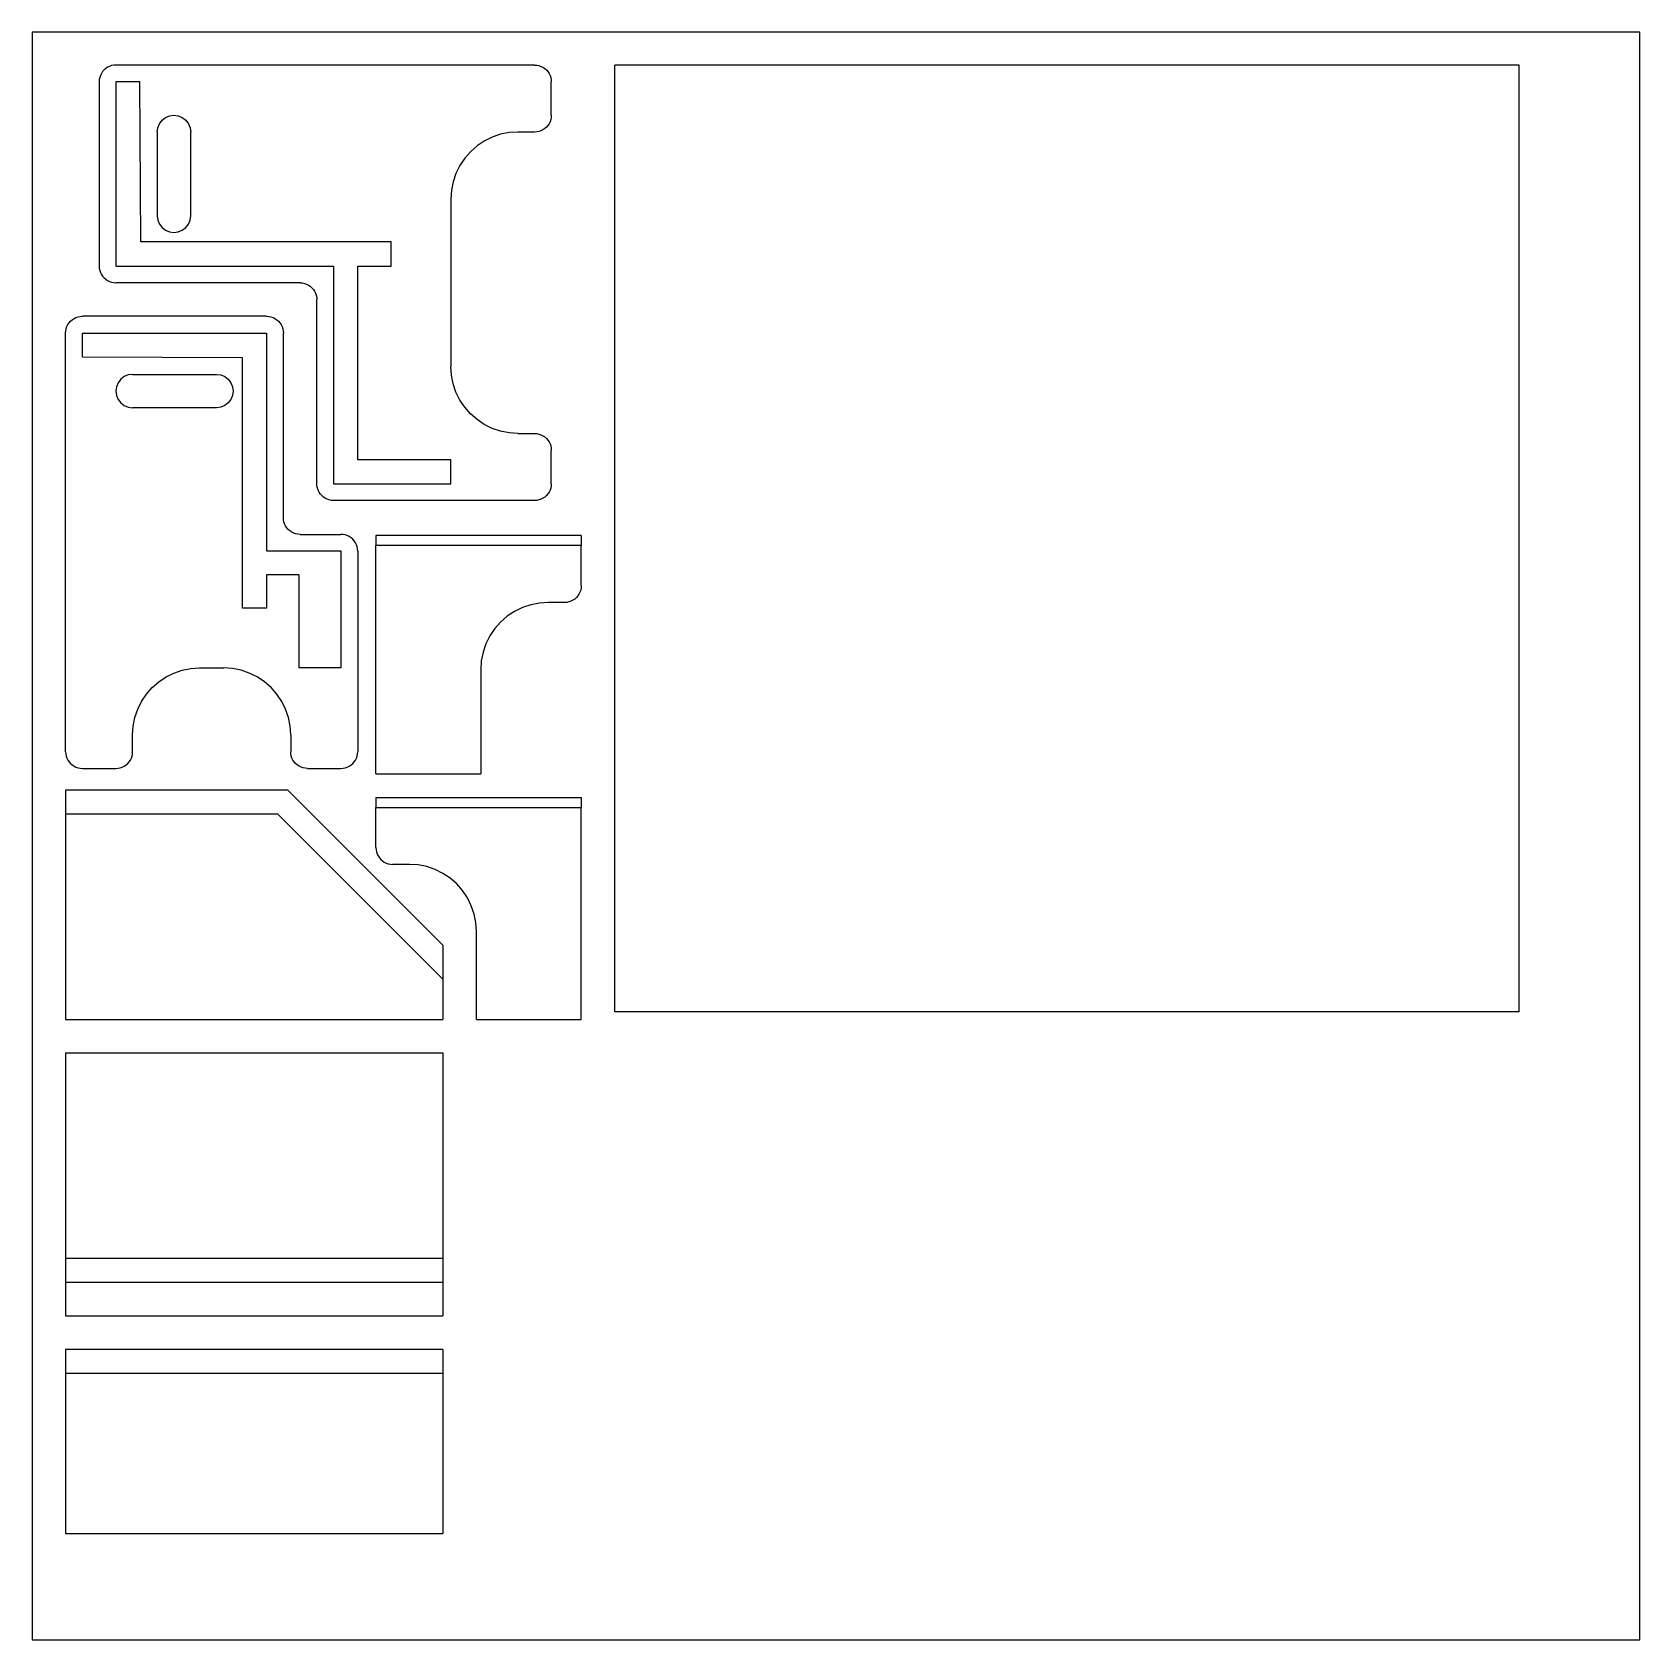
# Model space of a CAD drawing. Extents: x -24.3 to 23.7, y -23.6 to 24.4.
import ezdxf

# ---------------------------------------------------------------- set-up
doc = ezdxf.new("R2010")
doc.units = 0
doc.header["$MEASUREMENT"] = 0
doc.layers.get('0').update_dxf_attribs({"linetype": 'CONTINUOUS'})

msp = doc.modelspace()

# ---------------------------------------------------------------- linework, layer by layer
for p, q in [((-24.299, 24.399), (-24.299, -23.601)), ((23.701, 24.399), (-24.299, 24.399)), ((23.701, -23.601), (23.701, 24.399)), ((-22.282, 23.045), (-22.295, 22.981)), ((-22.261, 23.107), (-22.282, 23.045)), ((-22.232, 23.166), (-22.261, 23.107)), ((-22.195, 23.22), (-22.232, 23.166)), ((-22.152, 23.269), (-22.195, 23.22)), ((-22.103, 23.312), (-22.152, 23.269)), ((-22.049, 23.349), (-22.103, 23.312)), ((-21.99, 23.378), (-22.049, 23.349)), ((-21.928, 23.399), (-21.99, 23.378)), ((-21.864, 23.411), (-21.928, 23.399)), ((-21.799, 23.416), (-21.864, 23.411)), ((-9.299, 23.416), (-21.799, 23.416)), ((-9.299, 23.416), (-9.234, 23.411)), ((-9.234, 23.411), (-9.169, 23.399)), ((-9.169, 23.399), (-9.107, 23.378)), ((-9.107, 23.378), (-9.049, 23.349)), ((-9.049, 23.349), (-8.994, 23.312)), ((-8.994, 23.312), (-8.945, 23.269)), ((-8.945, 23.269), (-8.902, 23.22)), ((-8.902, 23.22), (-8.866, 23.166)), ((-8.866, 23.166), (-8.837, 23.107)), ((-8.837, 23.107), (-8.816, 23.045)), ((-8.816, 23.045), (-8.803, 22.981)), ((-6.905, -4.847), (-6.905, 23.416)), ((20.095, 23.416), (-6.905, 23.416)), ((20.095, -4.847), (20.095, 23.416)), ((-22.295, 22.981), (-22.299, 22.916)), ((-22.299, 22.916), (-22.299, 17.416)), ((-21.799, 22.916), (-21.799, 17.416)), ((-21.08, 22.916), (-21.799, 22.916)), ((-21.057, 18.134), (-21.08, 22.916)), ((-8.803, 22.981), (-8.799, 22.916)), ((-8.799, 21.916), (-8.799, 22.916)), ((-20.548, 21.545), (-20.498, 21.666)), ((-20.498, 21.666), (-20.419, 21.769)), ((-20.419, 21.769), (-20.315, 21.849)), ((-20.315, 21.849), (-20.195, 21.899)), ((-20.195, 21.899), (-20.065, 21.916)), ((-20.065, 21.916), (-19.936, 21.899)), ((-19.936, 21.899), (-19.815, 21.849)), ((-19.815, 21.849), (-19.712, 21.769)), ((-19.712, 21.769), (-19.632, 21.666)), ((-19.632, 21.666), (-19.582, 21.545)), ((-8.902, 21.611), (-8.945, 21.562)), ((-8.866, 21.666), (-8.902, 21.611)), ((-8.837, 21.724), (-8.866, 21.666)), ((-8.816, 21.786), (-8.837, 21.724)), ((-8.803, 21.85), (-8.816, 21.786)), ((-8.799, 21.916), (-8.803, 21.85)), ((-20.565, 21.416), (-20.548, 21.545)), ((-20.565, 21.416), (-20.565, 18.916)), ((-19.582, 21.545), (-19.565, 21.416)), ((-19.565, 18.916), (-19.565, 21.416)), ((-10.799, 21.148), (-11.016, 21.002)), ((-10.564, 21.263), (-10.799, 21.148)), ((-10.316, 21.348), (-10.564, 21.263)), ((-10.06, 21.399), (-10.316, 21.348)), ((-9.799, 21.416), (-10.06, 21.399)), ((-9.299, 21.416), (-9.799, 21.416)), ((-9.234, 21.42), (-9.299, 21.416)), ((-9.169, 21.433), (-9.234, 21.42)), ((-9.107, 21.454), (-9.169, 21.433)), ((-9.049, 21.483), (-9.107, 21.454)), ((-8.994, 21.519), (-9.049, 21.483)), ((-8.945, 21.562), (-8.994, 21.519)), ((-11.213, 20.83), (-11.385, 20.633)), ((-11.016, 21.002), (-11.213, 20.83)), ((-11.647, 20.181), (-11.731, 19.933)), ((-11.531, 20.416), (-11.647, 20.181)), ((-11.385, 20.633), (-11.531, 20.416)), ((-11.731, 19.933), (-11.782, 19.677)), ((-11.782, 19.677), (-11.799, 19.416)), ((-11.799, 19.416), (-11.799, 14.416)), ((-20.565, 18.916), (-20.548, 18.786)), ((-20.548, 18.786), (-20.498, 18.666)), ((-19.632, 18.666), (-19.582, 18.786)), ((-19.582, 18.786), (-19.565, 18.916)), ((-20.498, 18.666), (-20.419, 18.562)), ((-20.419, 18.562), (-20.315, 18.483)), ((-20.315, 18.483), (-20.195, 18.433)), ((-20.195, 18.433), (-20.065, 18.416)), ((-20.065, 18.416), (-19.936, 18.433)), ((-19.936, 18.433), (-19.815, 18.483)), ((-19.815, 18.483), (-19.712, 18.562)), ((-19.712, 18.562), (-19.632, 18.666)), ((-13.58, 18.134), (-21.057, 18.134)), ((-13.58, 17.416), (-13.58, 18.134)), ((-22.299, 17.416), (-22.295, 17.35)), ((-22.295, 17.35), (-22.282, 17.286)), ((-22.282, 17.286), (-22.261, 17.224)), ((-21.799, 17.416), (-15.299, 17.416)), ((-15.299, 17.416), (-15.299, 10.916)), ((-14.58, 11.634), (-14.58, 17.416)), ((-14.58, 17.416), (-13.58, 17.416)), ((-22.261, 17.224), (-22.232, 17.166)), ((-22.232, 17.166), (-22.195, 17.111)), ((-22.195, 17.111), (-22.152, 17.062)), ((-22.152, 17.062), (-22.103, 17.019)), ((-22.103, 17.019), (-22.049, 16.983)), ((-22.049, 16.983), (-21.99, 16.954)), ((-21.99, 16.954), (-21.928, 16.933)), ((-21.928, 16.933), (-21.864, 16.92)), ((-21.864, 16.92), (-21.799, 16.916)), ((-16.299, 16.916), (-21.799, 16.916)), ((-16.299, 16.916), (-16.234, 16.911)), ((-16.234, 16.911), (-16.169, 16.899)), ((-16.169, 16.899), (-16.107, 16.878)), ((-16.107, 16.878), (-16.049, 16.849)), ((-16.049, 16.849), (-15.994, 16.812)), ((-15.994, 16.812), (-15.945, 16.769)), ((-15.945, 16.769), (-15.902, 16.72)), ((-15.902, 16.72), (-15.866, 16.666)), ((-15.866, 16.666), (-15.837, 16.607)), ((-15.837, 16.607), (-15.816, 16.545)), ((-15.816, 16.545), (-15.803, 16.481)), ((-15.803, 16.481), (-15.799, 16.416)), ((-15.799, 10.916), (-15.799, 16.416)), ((-23.103, 15.812), (-23.049, 15.849)), ((-23.049, 15.849), (-22.99, 15.878)), ((-22.99, 15.878), (-22.928, 15.899)), ((-22.928, 15.899), (-22.864, 15.911)), ((-22.864, 15.911), (-22.799, 15.916)), ((-17.299, 15.916), (-22.799, 15.916)), ((-17.299, 15.916), (-17.234, 15.911)), ((-17.234, 15.911), (-17.169, 15.899)), ((-17.169, 15.899), (-17.107, 15.878)), ((-17.107, 15.878), (-17.049, 15.849)), ((-17.049, 15.849), (-16.994, 15.812)), ((-23.299, 15.416), (-23.295, 15.481)), ((-23.299, 2.916), (-23.299, 15.416)), ((-23.295, 15.481), (-23.282, 15.545)), ((-23.282, 15.545), (-23.261, 15.607)), ((-23.261, 15.607), (-23.232, 15.666)), ((-23.232, 15.666), (-23.195, 15.72)), ((-23.195, 15.72), (-23.152, 15.769)), ((-23.152, 15.769), (-23.103, 15.812)), ((-22.799, 15.416), (-17.299, 15.416)), ((-22.799, 14.697), (-22.799, 15.416)), ((-17.299, 15.416), (-17.299, 8.916)), ((-16.994, 15.812), (-16.945, 15.769)), ((-16.945, 15.769), (-16.902, 15.72)), ((-16.902, 15.72), (-16.866, 15.666)), ((-16.866, 15.666), (-16.837, 15.607)), ((-16.837, 15.607), (-16.816, 15.545)), ((-16.816, 15.545), (-16.803, 15.481)), ((-16.803, 15.481), (-16.799, 15.416)), ((-16.799, 9.905), (-16.799, 15.416)), ((-18.018, 14.674), (-22.799, 14.697)), ((-18.018, 7.197), (-18.018, 14.674)), ((-11.782, 14.155), (-11.799, 14.416)), ((-21.732, 13.932), (-21.782, 13.812)), ((-21.652, 14.036), (-21.732, 13.932)), ((-21.549, 14.115), (-21.652, 14.036)), ((-21.428, 14.165), (-21.549, 14.115)), ((-21.299, 14.182), (-21.428, 14.165)), ((-21.299, 14.182), (-18.799, 14.182)), ((-18.799, 14.182), (-18.669, 14.165)), ((-18.669, 14.165), (-18.549, 14.115)), ((-18.549, 14.115), (-18.445, 14.036)), ((-18.445, 14.036), (-18.366, 13.932)), ((-18.366, 13.932), (-18.316, 13.812)), ((-11.731, 13.898), (-11.782, 14.155)), ((-21.782, 13.812), (-21.799, 13.682)), ((-21.799, 13.682), (-21.782, 13.553)), ((-21.782, 13.553), (-21.732, 13.432)), ((-18.316, 13.553), (-18.366, 13.432)), ((-18.316, 13.812), (-18.299, 13.682)), ((-18.299, 13.682), (-18.316, 13.553)), ((-11.647, 13.65), (-11.731, 13.898)), ((-11.531, 13.416), (-11.647, 13.65)), ((-21.732, 13.432), (-21.652, 13.329)), ((-21.652, 13.329), (-21.549, 13.249)), ((-21.549, 13.249), (-21.428, 13.199)), ((-21.428, 13.199), (-21.299, 13.182)), ((-18.799, 13.182), (-21.299, 13.182)), ((-18.669, 13.199), (-18.799, 13.182)), ((-18.549, 13.249), (-18.669, 13.199)), ((-18.445, 13.329), (-18.549, 13.249)), ((-18.366, 13.432), (-18.445, 13.329)), ((-11.385, 13.198), (-11.531, 13.416)), ((-11.213, 13.002), (-11.385, 13.198)), ((-11.016, 12.829), (-11.213, 13.002)), ((-10.799, 12.684), (-11.016, 12.829)), ((-10.564, 12.568), (-10.799, 12.684)), ((-10.316, 12.484), (-10.564, 12.568)), ((-10.06, 12.433), (-10.316, 12.484)), ((-9.799, 12.416), (-10.06, 12.433)), ((-9.799, 12.416), (-9.299, 12.416)), ((-9.299, 12.416), (-9.234, 12.411)), ((-9.234, 12.411), (-9.169, 12.399)), ((-9.169, 12.399), (-9.107, 12.378)), ((-9.107, 12.378), (-9.049, 12.349)), ((-9.049, 12.349), (-8.994, 12.312)), ((-8.994, 12.312), (-8.945, 12.269)), ((-8.945, 12.269), (-8.902, 12.22)), ((-8.902, 12.22), (-8.866, 12.166)), ((-8.866, 12.166), (-8.837, 12.107)), ((-8.837, 12.107), (-8.816, 12.045)), ((-8.816, 12.045), (-8.803, 11.981)), ((-11.799, 11.634), (-14.58, 11.634)), ((-11.799, 10.916), (-11.799, 11.634)), ((-8.803, 11.981), (-8.799, 11.916)), ((-8.799, 10.916), (-8.799, 11.916)), ((-15.795, 10.85), (-15.799, 10.916)), ((-15.782, 10.786), (-15.795, 10.85)), ((-15.761, 10.724), (-15.782, 10.786)), ((-15.732, 10.666), (-15.761, 10.724)), ((-15.695, 10.611), (-15.732, 10.666)), ((-15.652, 10.562), (-15.695, 10.611)), ((-15.603, 10.519), (-15.652, 10.562)), ((-15.299, 10.916), (-11.799, 10.916)), ((-8.945, 10.562), (-8.994, 10.519)), ((-8.902, 10.611), (-8.945, 10.562)), ((-8.866, 10.666), (-8.902, 10.611)), ((-8.837, 10.724), (-8.866, 10.666)), ((-8.816, 10.786), (-8.837, 10.724)), ((-8.803, 10.85), (-8.816, 10.786)), ((-8.799, 10.916), (-8.803, 10.85)), ((-15.549, 10.483), (-15.603, 10.519)), ((-15.49, 10.454), (-15.549, 10.483)), ((-15.428, 10.433), (-15.49, 10.454)), ((-15.364, 10.42), (-15.428, 10.433)), ((-15.299, 10.416), (-15.364, 10.42)), ((-9.299, 10.416), (-15.299, 10.416)), ((-9.234, 10.42), (-9.299, 10.416)), ((-9.169, 10.433), (-9.234, 10.42)), ((-9.107, 10.454), (-9.169, 10.433)), ((-9.049, 10.483), (-9.107, 10.454)), ((-8.994, 10.519), (-9.049, 10.483)), ((-16.795, 9.84), (-16.799, 9.905)), ((-16.782, 9.776), (-16.795, 9.84)), ((-16.761, 9.714), (-16.782, 9.776)), ((-16.732, 9.655), (-16.761, 9.714)), ((-16.695, 9.601), (-16.732, 9.655)), ((-16.652, 9.551), (-16.695, 9.601)), ((-16.603, 9.508), (-16.652, 9.551)), ((-16.549, 9.472), (-16.603, 9.508)), ((-16.49, 9.443), (-16.549, 9.472)), ((-16.428, 9.422), (-16.49, 9.443)), ((-16.364, 9.409), (-16.428, 9.422)), ((-16.299, 9.405), (-16.364, 9.409)), ((-16.299, 9.405), (-15.08, 9.405)), ((-15.015, 9.401), (-15.08, 9.405)), ((-14.951, 9.388), (-15.015, 9.401)), ((-14.889, 9.367), (-14.951, 9.388)), ((-14.83, 9.338), (-14.889, 9.367)), ((-14.776, 9.302), (-14.83, 9.338)), ((-14.726, 9.258), (-14.776, 9.302)), ((-14.683, 9.209), (-14.726, 9.258)), ((-14.647, 9.155), (-14.683, 9.209)), ((-14.618, 9.096), (-14.647, 9.155)), ((-7.905, 9.369), (-14.036, 9.369)), ((-14.036, 9.369), (-14.036, 9.072)), ((-7.905, 9.369), (-7.905, 9.072)), ((-17.299, 8.916), (-15.08, 8.916)), ((-15.08, 8.916), (-15.08, 5.416)), ((-14.597, 9.034), (-14.618, 9.096)), ((-14.584, 8.97), (-14.597, 9.034)), ((-14.58, 8.905), (-14.584, 8.97)), ((-14.58, 8.905), (-14.58, 2.916)), ((-7.905, 9.072), (-14.036, 9.072)), ((-14.036, 2.254), (-14.036, 9.072)), ((-7.905, 7.869), (-7.905, 9.072)), ((-17.299, 8.197), (-17.299, 7.197)), ((-16.338, 8.197), (-17.299, 8.197)), ((-16.338, 8.197), (-16.338, 5.416)), ((-7.922, 7.74), (-7.943, 7.678)), ((-7.909, 7.804), (-7.922, 7.74)), ((-7.905, 7.869), (-7.909, 7.804)), ((-9.663, 7.22), (-9.899, 7.105)), ((-9.414, 7.304), (-9.663, 7.22)), ((-9.156, 7.354), (-9.414, 7.304)), ((-8.894, 7.369), (-9.156, 7.354)), ((-8.405, 7.369), (-8.894, 7.369)), ((-8.34, 7.374), (-8.405, 7.369)), ((-8.276, 7.386), (-8.34, 7.374)), ((-8.214, 7.407), (-8.276, 7.386)), ((-8.155, 7.436), (-8.214, 7.407)), ((-8.101, 7.473), (-8.155, 7.436)), ((-8.051, 7.516), (-8.101, 7.473)), ((-8.008, 7.565), (-8.051, 7.516)), ((-7.972, 7.619), (-8.008, 7.565)), ((-7.943, 7.678), (-7.972, 7.619)), ((-17.299, 7.197), (-18.018, 7.197)), ((-10.315, 6.787), (-10.489, 6.59)), ((-10.118, 6.96), (-10.315, 6.787)), ((-9.899, 7.105), (-10.118, 6.96)), ((-10.635, 6.373), (-10.752, 6.137)), ((-10.489, 6.59), (-10.635, 6.373)), ((-10.836, 5.889), (-10.888, 5.631)), ((-10.752, 6.137), (-10.836, 5.889)), ((-20.064, 5.263), (-19.816, 5.348)), ((-19.816, 5.348), (-19.56, 5.399)), ((-19.56, 5.399), (-19.299, 5.416)), ((-19.299, 5.416), (-18.58, 5.416)), ((-18.319, 5.399), (-18.58, 5.416)), ((-18.062, 5.348), (-18.319, 5.399)), ((-17.815, 5.263), (-18.062, 5.348)), ((-15.08, 5.416), (-16.338, 5.416)), ((-10.888, 5.631), (-10.905, 5.369)), ((-10.905, 5.369), (-10.905, 2.254)), ((-20.885, 4.633), (-20.713, 4.83)), ((-20.713, 4.83), (-20.516, 5.002)), ((-20.516, 5.002), (-20.299, 5.148)), ((-20.299, 5.148), (-20.064, 5.263)), ((-17.58, 5.148), (-17.815, 5.263)), ((-17.363, 5.002), (-17.58, 5.148)), ((-17.166, 4.83), (-17.363, 5.002)), ((-16.993, 4.633), (-17.166, 4.83)), ((-21.147, 4.181), (-21.031, 4.416)), ((-21.031, 4.416), (-20.885, 4.633)), ((-16.848, 4.416), (-16.993, 4.633)), ((-16.732, 4.181), (-16.848, 4.416)), ((-21.282, 3.677), (-21.231, 3.933)), ((-21.231, 3.933), (-21.147, 4.181)), ((-16.648, 3.933), (-16.732, 4.181)), ((-16.597, 3.677), (-16.648, 3.933)), ((-21.299, 3.416), (-21.282, 3.677)), ((-21.299, 2.916), (-21.299, 3.416)), ((-16.58, 3.416), (-16.597, 3.677)), ((-16.58, 3.416), (-16.58, 2.916)), ((-23.299, 2.916), (-23.295, 2.85)), ((-21.303, 2.85), (-21.299, 2.916)), ((-16.576, 2.85), (-16.58, 2.916)), ((-14.584, 2.85), (-14.58, 2.916)), ((-23.295, 2.85), (-23.282, 2.786)), ((-23.282, 2.786), (-23.261, 2.724)), ((-23.261, 2.724), (-23.232, 2.666)), ((-23.232, 2.666), (-23.195, 2.611)), ((-23.195, 2.611), (-23.152, 2.562)), ((-23.152, 2.562), (-23.103, 2.519)), ((-23.103, 2.519), (-23.049, 2.483)), ((-23.049, 2.483), (-22.99, 2.454)), ((-22.99, 2.454), (-22.928, 2.433)), ((-22.928, 2.433), (-22.864, 2.42)), ((-22.864, 2.42), (-22.799, 2.416)), ((-22.799, 2.416), (-21.799, 2.416)), ((-21.799, 2.416), (-21.734, 2.42)), ((-21.734, 2.42), (-21.669, 2.433)), ((-21.669, 2.433), (-21.607, 2.454)), ((-21.607, 2.454), (-21.549, 2.483)), ((-21.549, 2.483), (-21.494, 2.519)), ((-21.494, 2.519), (-21.445, 2.562)), ((-21.445, 2.562), (-21.402, 2.611)), ((-21.402, 2.611), (-21.366, 2.666)), ((-21.366, 2.666), (-21.337, 2.724)), ((-21.337, 2.724), (-21.316, 2.786)), ((-21.316, 2.786), (-21.303, 2.85)), ((-16.563, 2.786), (-16.576, 2.85)), ((-16.542, 2.724), (-16.563, 2.786)), ((-16.513, 2.666), (-16.542, 2.724)), ((-16.477, 2.611), (-16.513, 2.666)), ((-16.434, 2.562), (-16.477, 2.611)), ((-16.384, 2.519), (-16.434, 2.562)), ((-16.33, 2.483), (-16.384, 2.519)), ((-16.271, 2.454), (-16.33, 2.483)), ((-16.209, 2.433), (-16.271, 2.454)), ((-16.145, 2.42), (-16.209, 2.433)), ((-16.08, 2.416), (-16.145, 2.42)), ((-16.08, 2.416), (-15.08, 2.416)), ((-15.08, 2.416), (-15.015, 2.42)), ((-15.015, 2.42), (-14.951, 2.433)), ((-14.951, 2.433), (-14.889, 2.454)), ((-14.889, 2.454), (-14.83, 2.483)), ((-14.83, 2.483), (-14.776, 2.519)), ((-14.776, 2.519), (-14.726, 2.562)), ((-14.726, 2.562), (-14.683, 2.611)), ((-14.683, 2.611), (-14.647, 2.666)), ((-14.647, 2.666), (-14.618, 2.724)), ((-14.618, 2.724), (-14.597, 2.786)), ((-14.597, 2.786), (-14.584, 2.85)), ((-14.036, 2.254), (-10.905, 2.254)), ((-23.299, 1.771), (-23.299, 1.052)), ((-16.668, 1.771), (-23.299, 1.771)), ((-16.668, 1.771), (-12.036, -2.861)), ((-14.036, 1.552), (-7.905, 1.552)), ((-14.036, 1.552), (-14.036, 1.254)), ((-7.905, 1.552), (-7.905, 1.254)), ((-23.299, 1.052), (-23.299, -5.079)), ((-16.965, 1.052), (-23.299, 1.052)), ((-16.965, 1.052), (-12.036, -3.877)), ((-14.036, 0.052), (-14.036, 1.254)), ((-14.036, 1.254), (-7.905, 1.254)), ((-7.905, -5.079), (-7.905, 1.254)), ((-14.036, 0.052), (-14.032, -0.013)), ((-14.032, -0.013), (-14.019, -0.078)), ((-14.019, -0.078), (-13.998, -0.139)), ((-13.998, -0.139), (-13.969, -0.198)), ((-13.969, -0.198), (-13.933, -0.253)), ((-13.933, -0.253), (-13.89, -0.302)), ((-13.89, -0.302), (-13.841, -0.345)), ((-13.841, -0.345), (-13.786, -0.381)), ((-13.786, -0.381), (-13.728, -0.41)), ((-13.728, -0.41), (-13.666, -0.431)), ((-13.666, -0.431), (-13.602, -0.444)), ((-13.602, -0.444), (-13.536, -0.448)), ((-13.036, -0.448), (-13.536, -0.448)), ((-12.775, -0.465), (-13.036, -0.448)), ((-12.519, -0.516), (-12.775, -0.465)), ((-12.271, -0.6), (-12.519, -0.516)), ((-12.036, -0.716), (-12.271, -0.6)), ((-11.819, -0.861), (-12.036, -0.716)), ((-11.622, -1.034), (-11.819, -0.861)), ((-11.45, -1.231), (-11.622, -1.034)), ((-11.304, -1.448), (-11.45, -1.231)), ((-11.189, -1.683), (-11.304, -1.448)), ((-11.104, -1.931), (-11.189, -1.683)), ((-11.053, -2.187), (-11.104, -1.931)), ((-11.036, -2.448), (-11.053, -2.187)), ((-12.036, -2.861), (-12.036, -3.877)), ((-11.036, -5.079), (-11.036, -2.448)), ((-12.036, -3.877), (-12.036, -5.079)), ((-23.299, -5.079), (-12.036, -5.079)), ((-11.036, -5.079), (-7.905, -5.079)), ((20.095, -4.847), (-6.905, -4.847)), ((-23.299, -6.079), (-12.036, -6.079)), ((-23.299, -6.079), (-23.299, -12.211)), ((-12.036, -6.079), (-12.036, -12.211)), ((-23.299, -12.211), (-23.299, -12.929)), ((-12.036, -12.211), (-23.299, -12.211)), ((-12.036, -12.211), (-12.036, -12.929)), ((-12.036, -12.929), (-23.299, -12.929)), ((-23.299, -12.929), (-23.299, -13.929)), ((-12.036, -12.929), (-12.036, -13.929)), ((-23.299, -13.929), (-12.036, -13.929)), ((-23.299, -14.929), (-23.299, -15.648)), ((-12.036, -14.929), (-23.299, -14.929)), ((-12.036, -14.929), (-12.036, -15.648)), ((-12.036, -15.648), (-23.299, -15.648)), ((-23.299, -15.648), (-23.299, -20.429)), ((-12.036, -15.648), (-12.036, -20.429)), ((-23.299, -20.429), (-12.036, -20.429)), ((-24.299, -23.601), (23.701, -23.601))]:
    msp.add_line(p, q)

doc.saveas('drawing.dxf')
